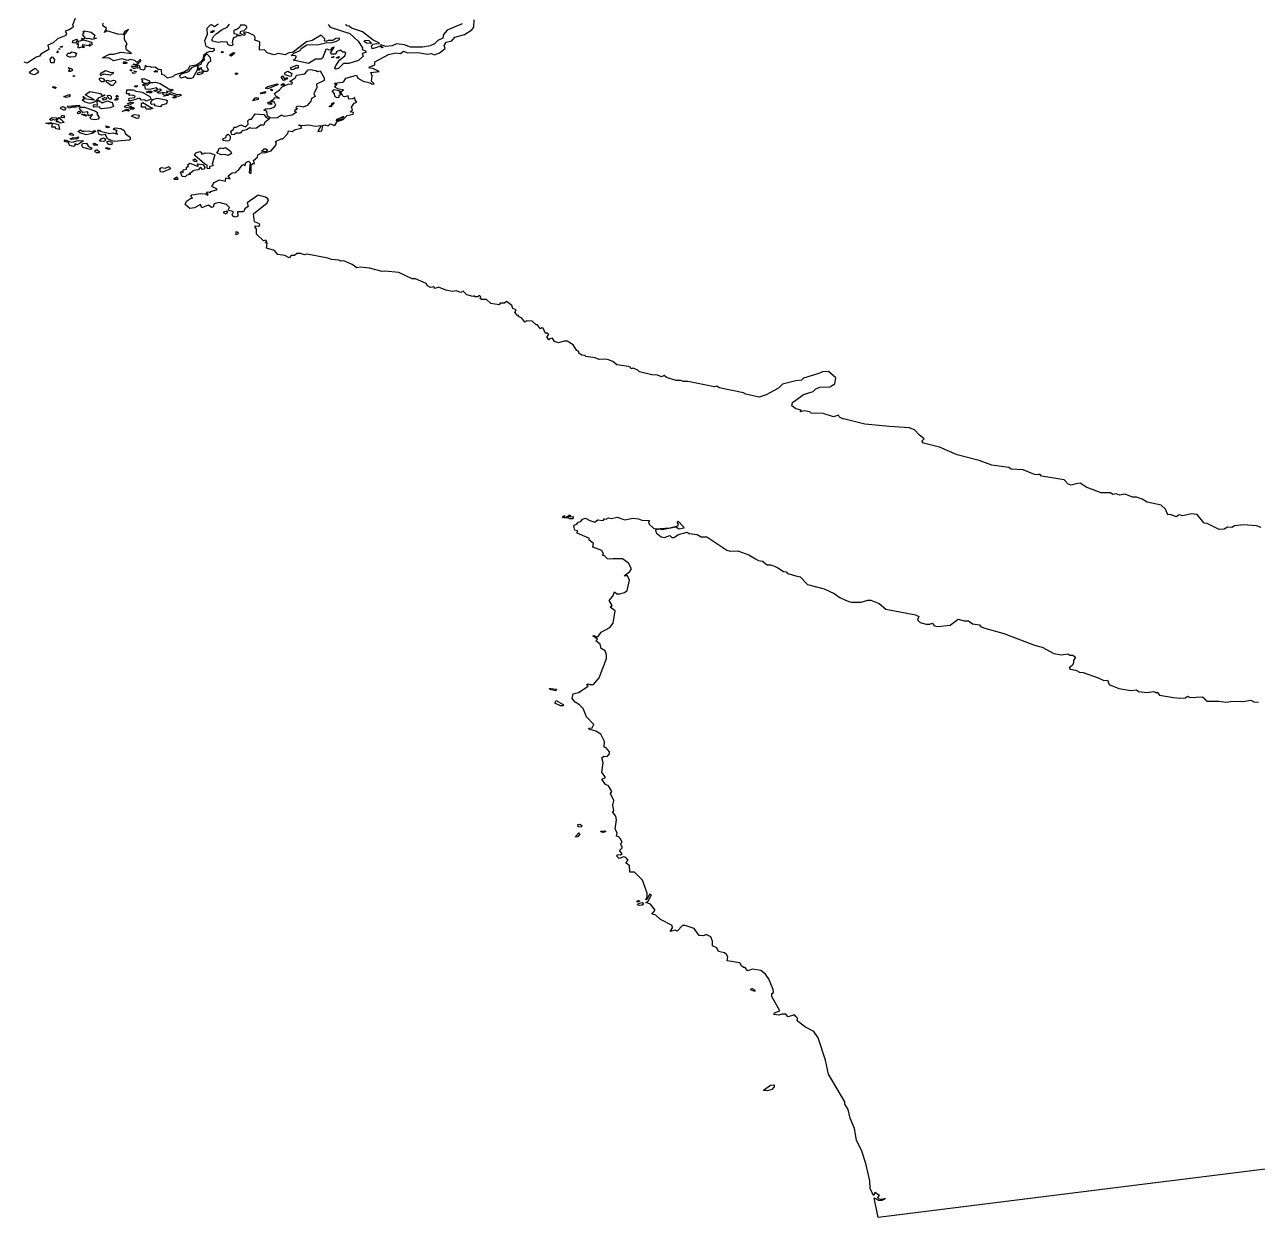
# Model space of a CAD drawing. Header units: inches. Extents: x -128.78 to -121.96, y 47.51 to 52.08.
# Drawn here: x -125.422 to -123.874, y 47.512 to 49.011 of the extents above; entities that cross this region are included whole.
import ezdxf

# ---------------------------------------------------------------- set-up
doc = ezdxf.new("R2010")
doc.units = ezdxf.units.IN
doc.header["$MEASUREMENT"] = 0
doc.layers.add('country_Clip', color=7, linetype='Continuous')

msp = doc.modelspace()

# ---------------------------------------------------------------- linework, layer by layer
at = {"layer": 'country_Clip'}
for points in [[(-125.3586, 49.0188), (-125.362, 49.0102), (-125.3605, 49.009), (-125.3616, 49.0071), (-125.366, 49.0045), (-125.371, 49.0029), (-125.3694, 48.9999), (-125.37, 48.9972), (-125.3808, 48.993), (-125.3861, 48.9879), (-125.3926, 48.985), (-125.3916, 48.9795), (-125.4018, 48.9736), (-125.4033, 48.9713), (-125.4076, 48.9701), (-125.4186, 48.9626), (-125.4225, 48.9639)], [(-125.1788, 49.0115), (-125.1833, 49.0082), (-125.1872, 49.0105), (-125.189, 49.0104), (-125.193, 49.0061), (-125.1928, 48.9986), (-125.196, 48.9907), (-125.1944, 48.9837), (-125.1877, 48.9808), (-125.1842, 48.9815), (-125.184, 48.9782), (-125.1864, 48.9767), (-125.189, 48.9773), (-125.1926, 48.9759), (-125.1974, 48.9722), (-125.1981, 48.967), (-125.2018, 48.9627), (-125.2061, 48.96), (-125.2145, 48.9586), (-125.2171, 48.9543), (-125.221, 48.9515), (-125.2335, 48.9475), (-125.2359, 48.9452), (-125.2424, 48.9438), (-125.2467, 48.9475), (-125.2498, 48.9483), (-125.2499, 48.9543), (-125.2536, 48.9547), (-125.2585, 48.9576), (-125.2621, 48.9572), (-125.2653, 48.9585), (-125.2685, 48.9577), (-125.2707, 48.9597), (-125.2713, 48.9544), (-125.2728, 48.9537), (-125.2766, 48.9546), (-125.2778, 48.9592), (-125.2813, 48.9609), (-125.2759, 48.9655), (-125.2766, 48.9674), (-125.2811, 48.9632), (-125.2837, 48.9659), (-125.2893, 48.9672), (-125.2922, 48.966), (-125.2998, 48.9678), (-125.3101, 48.9656), (-125.3165, 48.969), (-125.3232, 48.9687), (-125.3238, 48.9695), (-125.3152, 48.974), (-125.3103, 48.9736), (-125.3007, 48.9762), (-125.2878, 48.9745), (-125.2939, 48.9792), (-125.2948, 48.9837), (-125.2933, 48.9865), (-125.2965, 48.9924), (-125.2966, 48.9979), (-125.2916, 49.0048), (-125.2966, 49.0023), (-125.2978, 48.9984), (-125.3049, 48.9988), (-125.3185, 49.003), (-125.3217, 49.001), (-125.3191, 49.0066), (-125.3239, 49.0093), (-125.3233, 49.0128)], [(-123.8687, 48.379), (-123.8748, 48.3811), (-123.8909, 48.3825), (-123.9021, 48.381), (-123.9056, 48.3791), (-123.9109, 48.3792), (-123.9151, 48.377), (-123.9214, 48.3764), (-123.9368, 48.3839), (-123.9402, 48.3845), (-123.9491, 48.3953), (-123.9566, 48.3961), (-123.9671, 48.3938), (-123.9718, 48.3947), (-123.9754, 48.3923), (-123.9825, 48.3952), (-123.9862, 48.395), (-123.9889, 48.4019), (-123.9943, 48.4069), (-124.0121, 48.4109), (-124.0183, 48.4146), (-124.0253, 48.4169), (-124.0305, 48.417), (-124.0397, 48.421), (-124.0467, 48.4197), (-124.051, 48.4213), (-124.0549, 48.4206), (-124.0581, 48.4224), (-124.0698, 48.4224), (-124.0884, 48.4297), (-124.0963, 48.4345), (-124.1016, 48.4339), (-124.1076, 48.4321), (-124.1112, 48.4336), (-124.1162, 48.4389), (-124.1446, 48.4436), (-124.1467, 48.446), (-124.1493, 48.4451), (-124.1534, 48.4455), (-124.1679, 48.4513), (-124.183, 48.4524), (-124.1857, 48.4542), (-124.2072, 48.4575), (-124.2228, 48.4631), (-124.2508, 48.4704), (-124.2729, 48.4799), (-124.2929, 48.4849), (-124.295, 48.4876), (-124.292, 48.4905), (-124.2981, 48.4949), (-124.3042, 48.5017), (-124.3109, 48.5044), (-124.3358, 48.5057), (-124.3665, 48.5088), (-124.3936, 48.5156), (-124.3942, 48.5156), (-124.3985, 48.5175), (-124.3997, 48.5201), (-124.406, 48.5182), (-124.4191, 48.5221), (-124.434, 48.5228), (-124.4356, 48.5245), (-124.4427, 48.5256), (-124.4478, 48.5243), (-124.4467, 48.5265), (-124.4531, 48.5282), (-124.4533, 48.5281), (-124.4581, 48.5318), (-124.4575, 48.5359), (-124.4531, 48.5391), (-124.4436, 48.546), (-124.4314, 48.5499), (-124.428, 48.5532), (-124.423, 48.5552), (-124.4105, 48.5558), (-124.4041, 48.5594), (-124.403, 48.5671), (-124.4121, 48.575), (-124.4198, 48.5745), (-124.4242, 48.5723), (-124.4438, 48.5665), (-124.4463, 48.5642), (-124.4531, 48.5631), (-124.4699, 48.5592), (-124.4749, 48.5539), (-124.4904, 48.5455), (-124.4992, 48.5428), (-124.5161, 48.5464), (-124.5189, 48.5482), (-124.5494, 48.5543), (-124.5527, 48.5564), (-124.5554, 48.5557), (-124.5889, 48.5625), (-124.5945, 48.5624), (-124.5981, 48.5639), (-124.6035, 48.5637), (-124.6157, 48.5673), (-124.6185, 48.5698), (-124.6222, 48.5682), (-124.6271, 48.5704), (-124.6342, 48.5707), (-124.6496, 48.5747), (-124.6517, 48.5769), (-124.6575, 48.5793), (-124.66, 48.5782), (-124.6605, 48.5801), (-124.6634, 48.5814), (-124.6779, 48.5836), (-124.6831, 48.5875), (-124.6887, 48.5897), (-124.6923, 48.5906), (-124.7004, 48.5901), (-124.7054, 48.5923), (-124.7172, 48.5938), (-124.7182, 48.5951), (-124.7221, 48.5956), (-124.726, 48.5982), (-124.7259, 48.5998), (-124.7288, 48.6019), (-124.7331, 48.6087), (-124.7403, 48.613), (-124.7444, 48.6131), (-124.7512, 48.611), (-124.7564, 48.6128), (-124.7589, 48.6168), (-124.7622, 48.6162), (-124.7637, 48.6147), (-124.7662, 48.6185), (-124.7637, 48.6214), (-124.7658, 48.6236), (-124.7667, 48.6228), (-124.7681, 48.6237), (-124.7706, 48.6295), (-124.7727, 48.6299), (-124.7741, 48.6288), (-124.7778, 48.6338), (-124.7794, 48.6338), (-124.7846, 48.6381), (-124.791, 48.6388), (-124.7935, 48.6372), (-124.7974, 48.6419), (-124.8015, 48.6441), (-124.8018, 48.6458), (-124.8036, 48.6452), (-124.8047, 48.6473), (-124.8061, 48.6494), (-124.8047, 48.6526), (-124.8086, 48.6543), (-124.8099, 48.6578), (-124.8167, 48.6631), (-124.8193, 48.6608), (-124.8247, 48.6609), (-124.8261, 48.6588), (-124.8363, 48.6605), (-124.8419, 48.6657), (-124.8479, 48.6657), (-124.8496, 48.6667), (-124.849, 48.6688), (-124.8504, 48.6707), (-124.8529, 48.6687), (-124.856, 48.6688), (-124.8572, 48.6702), (-124.8591, 48.6691), (-124.8666, 48.6712), (-124.871, 48.6759), (-124.8741, 48.6742), (-124.8798, 48.6766), (-124.885, 48.6754), (-124.8929, 48.6771), (-124.9023, 48.6811), (-124.9063, 48.6794), (-124.9079, 48.6813), (-124.9122, 48.6807), (-124.9158, 48.6826), (-124.9177, 48.6858), (-124.931, 48.6914), (-124.9353, 48.6914), (-124.9519, 48.6996), (-124.9691, 48.7011), (-124.9727, 48.7006), (-124.9887, 48.705), (-125.0002, 48.7062), (-125.0048, 48.7054), (-125.0105, 48.7096), (-125.0209, 48.714), (-125.0249, 48.7137), (-125.0274, 48.7151), (-125.0365, 48.7157), (-125.0412, 48.7176), (-125.0649, 48.7221), (-125.0678, 48.7225), (-125.0706, 48.7216), (-125.0754, 48.7233), (-125.0802, 48.7232), (-125.0831, 48.7209), (-125.0872, 48.7209), (-125.0898, 48.718), (-125.095, 48.7206), (-125.1037, 48.7221), (-125.108, 48.7271), (-125.1181, 48.7301), (-125.1175, 48.7363), (-125.1199, 48.7373), (-125.1177, 48.7383), (-125.119, 48.7399), (-125.1219, 48.7392), (-125.1305, 48.7476), (-125.1306, 48.7544), (-125.133, 48.7567), (-125.132, 48.7579), (-125.128, 48.7577), (-125.1266, 48.759), (-125.1271, 48.7604), (-125.1332, 48.7633), (-125.1343, 48.7732), (-125.1174, 48.787), (-125.1156, 48.7909), (-125.1163, 48.7921), (-125.1194, 48.7943), (-125.1287, 48.7968), (-125.1423, 48.7869), (-125.1412, 48.7824), (-125.1452, 48.7794), (-125.1469, 48.7758), (-125.1544, 48.7756), (-125.1543, 48.7701), (-125.1563, 48.7693), (-125.1577, 48.7688), (-125.1604, 48.7701), (-125.1611, 48.7722), (-125.1595, 48.7758), (-125.1665, 48.7777), (-125.1648, 48.7813), (-125.1682, 48.7848), (-125.1775, 48.7876), (-125.1839, 48.7857), (-125.185, 48.7817), (-125.1869, 48.7812), (-125.1913, 48.7839), (-125.1993, 48.7808), (-125.201, 48.7849), (-125.2084, 48.7807), (-125.2143, 48.7799), (-125.2204, 48.7849), (-125.2185, 48.789), (-125.2138, 48.7926), (-125.2109, 48.793), (-125.2131, 48.7951), (-125.2121, 48.7972), (-125.2007, 48.7988), (-125.1947, 48.7981), (-125.1923, 48.7965), (-125.1915, 48.7975), (-125.1934, 48.8003), (-125.1919, 48.8009), (-125.1891, 48.8), (-125.1881, 48.8013), (-125.1814, 48.8032), (-125.1802, 48.8042), (-125.1868, 48.8077), (-125.1837, 48.8127), (-125.1771, 48.8157), (-125.1695, 48.8144), (-125.1691, 48.8186), (-125.1639, 48.8171), (-125.1661, 48.8209), (-125.1611, 48.8246), (-125.1563, 48.8251), (-125.1563, 48.8264), (-125.1532, 48.8282), (-125.1489, 48.8341), (-125.1472, 48.835), (-125.1456, 48.834), (-125.1444, 48.8346), (-125.1446, 48.8372), (-125.1407, 48.8395), (-125.1387, 48.8371), (-125.1399, 48.8249), (-125.1387, 48.8239), (-125.1373, 48.8244), (-125.1372, 48.8348), (-125.1353, 48.8365), (-125.1332, 48.836), (-125.1344, 48.8403), (-125.1296, 48.8443), (-125.1291, 48.8472), (-125.1235, 48.8503), (-125.1202, 48.8497), (-125.1122, 48.8524), (-125.1064, 48.8595), (-125.1056, 48.862), (-125.1069, 48.8641), (-125.0996, 48.8672), (-125.0977, 48.8672), (-125.0914, 48.8741), (-125.0905, 48.8776), (-125.0861, 48.8766), (-125.0822, 48.8791), (-125.0743, 48.8809), (-125.0752, 48.8836), (-125.0742, 48.8843), (-125.0649, 48.8851), (-125.0571, 48.8832), (-125.0495, 48.8841), (-125.0536, 48.8768), (-125.0488, 48.8773), (-125.0474, 48.884), (-125.0448, 48.8848), (-125.0407, 48.8836), (-125.038, 48.8862), (-125.0322, 48.884), (-125.0292, 48.8892), (-125.0219, 48.8919), (-125.0169, 48.8967), (-125.0094, 48.8985), (-125.0089, 48.9007), (-125.0131, 48.9013), (-125.01, 48.9037), (-125.0113, 48.9072), (-125.0082, 48.9121), (-125.0047, 48.9136), (-125.0069, 48.9159), (-125.007, 48.9193), (-125.01, 48.9175), (-125.0149, 48.9173), (-125.0157, 48.9214), (-125.0196, 48.92), (-125.0218, 48.9204), (-125.0249, 48.9265), (-125.0216, 48.929), (-125.0277, 48.9299), (-125.0322, 48.9323), (-125.0318, 48.9342), (-125.0292, 48.9359), (-125.0317, 48.9359), (-125.0328, 48.9374), (-125.0228, 48.9387), (-125.0208, 48.9395), (-125.0185, 48.9437), (-125.0049, 48.9472), (-125.0034, 48.9435), (-124.9966, 48.9398), (-124.9881, 48.9378), (-124.9853, 48.936), (-124.9831, 48.9367), (-124.9863, 48.9397), (-124.9855, 48.9464), (-124.987, 48.9507), (-124.9768, 48.9521), (-124.9844, 48.9559), (-124.9888, 48.956), (-124.989, 48.9574), (-124.982, 48.9603), (-124.9822, 48.9643), (-124.9648, 48.9732), (-124.9556, 48.9754), (-124.9499, 48.9748), (-124.9462, 48.9774), (-124.9406, 48.9756), (-124.9279, 48.9757), (-124.916, 48.9736), (-124.9107, 48.9748), (-124.9073, 48.973), (-124.9008, 48.9755), (-124.8936, 48.981), (-124.8948, 48.9848), (-124.8923, 48.9887), (-124.8853, 48.9907), (-124.8814, 48.9951), (-124.8694, 48.9986), (-124.8601, 49.0044), (-124.8577, 49.0077), (-124.8572, 49.0171)], [(-125.0408, 49.0111), (-125.0383, 49.0077), (-125.0134, 48.9997), (-125.003, 48.9901), (-124.9976, 48.9818), (-124.9978, 48.9796), (-124.9938, 48.9778), (-124.9933, 48.9761), (-124.9978, 48.9745), (-124.9969, 48.9713), (-125.0024, 48.9658), (-125.0147, 48.9622), (-125.0214, 48.9619), (-125.0271, 48.9563), (-125.0305, 48.9548), (-125.0328, 48.9561), (-125.0308, 48.9601), (-125.0266, 48.9662), (-125.0198, 48.9718), (-125.0185, 48.9749), (-125.0192, 48.9763), (-125.0224, 48.9763), (-125.0252, 48.979), (-125.0307, 48.9769), (-125.0302, 48.9751), (-125.0317, 48.9739), (-125.0366, 48.9737), (-125.0378, 48.9752), (-125.0331, 48.9827), (-125.0366, 48.9814), (-125.0376, 48.9784), (-125.042, 48.9801), (-125.0435, 48.9798), (-125.0477, 48.9689), (-125.0499, 48.9677), (-125.0565, 48.9675), (-125.0655, 48.962), (-125.0848, 48.9663), (-125.082, 48.9679), (-125.0805, 48.9708), (-125.0831, 48.972), (-125.087, 48.9717), (-125.084, 48.9752), (-125.0757, 48.9784), (-125.0744, 48.9809), (-125.0674, 48.9856), (-125.0526, 48.9858), (-125.0423, 48.9884), (-125.037, 48.9881), (-125.0301, 48.9903), (-125.0266, 48.9923), (-125.0263, 48.9939), (-125.031, 48.9934), (-125.035, 48.9908), (-125.0408, 48.991), (-125.0436, 48.9898), (-125.0455, 48.9907), (-125.0449, 48.9931), (-125.0496, 48.9977), (-125.0606, 48.9909), (-125.0679, 48.9894), (-125.0845, 48.9763), (-125.091, 48.9751), (-125.0947, 48.9729), (-125.1029, 48.9746), (-125.1089, 48.973), (-125.1175, 48.9756), (-125.1208, 48.9792), (-125.127, 48.9789), (-125.1266, 48.9893), (-125.1328, 48.9914), (-125.1322, 48.9948), (-125.1335, 48.9971), (-125.1407, 49.0007), (-125.145, 49.0013), (-125.1471, 49.001), (-125.1444, 48.999), (-125.1461, 48.9971), (-125.1514, 48.9997), (-125.1502, 49.0029), (-125.1462, 49.0037), (-125.143, 49.0067), (-125.1428, 49.0077), (-125.1436, 49.0093), (-125.1454, 49.0103), (-125.1507, 49.0103), (-125.1525, 49.0068), (-125.1563, 49.0045), (-125.1573, 49.0045), (-125.1593, 49.0034), (-125.1593, 48.9999), (-125.1563, 48.9992), (-125.1563, 48.9989), (-125.15, 48.9968), (-125.1563, 48.9964), (-125.1571, 48.9951), (-125.1592, 48.9946), (-125.1603, 48.9927), (-125.1612, 48.988), (-125.1602, 48.9855), (-125.1625, 48.9842), (-125.1661, 48.9854), (-125.1677, 48.9888), (-125.1738, 48.9895), (-125.179, 48.9885), (-125.1857, 48.9902), (-125.1866, 48.9918), (-125.1846, 48.9961), (-125.1812, 48.9993), (-125.1738, 49.005), (-125.1677, 49.0077), (-125.1645, 49.0117)], [(-124.8722, 49.0119), (-124.8914, 49.004), (-124.8958, 48.9984), (-124.8965, 48.9937), (-124.9029, 48.991), (-124.9072, 48.9869), (-124.9126, 48.9844), (-124.922, 48.9825), (-124.9373, 48.9825), (-124.9446, 48.9857), (-124.9547, 48.9866), (-124.9604, 48.9843), (-124.9682, 48.9833), (-124.9745, 48.9854), (-124.9757, 48.9835), (-124.9853, 48.9806), (-124.9861, 48.9839), (-124.9843, 48.9865), (-124.9796, 48.9874), (-124.9765, 48.9866), (-124.9768, 48.9881), (-124.9843, 48.9914), (-124.9975, 49.0017), (-125.0113, 49.0064), (-125.0144, 49.009), (-125.0178, 49.0095), (-125.0182, 49.0117)], [(-125.3557, 48.9918), (-125.358, 48.9878), (-125.3618, 48.9881), (-125.3608, 48.9908), (-125.3562, 48.9925), (-125.3557, 48.9918)], [(-125.338, 48.9887), (-125.3373, 48.9861), (-125.3406, 48.9862), (-125.3414, 48.9844), (-125.3495, 48.9855), (-125.3469, 48.9826), (-125.3492, 48.9818), (-125.3483, 48.9836), (-125.3531, 48.9816), (-125.3549, 48.9818), (-125.3542, 48.9857), (-125.3564, 48.9865), (-125.3541, 48.9879), (-125.355, 48.9896), (-125.3479, 48.992), (-125.338, 48.9887)], [(-125.3471, 48.9931), (-125.3505, 48.9921), (-125.3494, 48.9939), (-125.3471, 48.9931)], [(-125.3318, 48.9939), (-125.3366, 48.9922), (-125.3411, 48.9936), (-125.3432, 48.9932), (-125.3456, 48.9937), (-125.3493, 48.9984), (-125.3472, 49.0004), (-125.3487, 49.0018), (-125.347, 49.0031), (-125.3382, 49.0015), (-125.3338, 48.9977), (-125.3352, 48.9945), (-125.3318, 48.9939)], [(-125.1859, 49.0012), (-125.1876, 49.001), (-125.1883, 49.0016), (-125.185, 49.0034), (-125.1834, 49.0031), (-125.1859, 49.0012)], [(-124.9862, 48.9878), (-124.9874, 48.9871), (-124.9924, 48.9876), (-124.9955, 48.9898), (-124.9946, 48.9913), (-124.9894, 48.9911), (-124.9862, 48.9878)], [(-125.3796, 48.9769), (-125.3812, 48.9753), (-125.3808, 48.9778), (-125.3796, 48.9769)], [(-125.3778, 48.9801), (-125.3787, 48.9797), (-125.3791, 48.9806), (-125.3781, 48.9809), (-125.3778, 48.9801)], [(-125.3753, 48.9827), (-125.3769, 48.9825), (-125.3768, 48.9836), (-125.3749, 48.9839), (-125.3742, 48.9837), (-125.3753, 48.9827)], [(-125.3583, 48.9706), (-125.3644, 48.9699), (-125.3657, 48.9701), (-125.3675, 48.9707), (-125.3688, 48.972), (-125.369, 48.9727), (-125.3678, 48.975), (-125.3647, 48.9751), (-125.3625, 48.9769), (-125.3587, 48.976), (-125.3568, 48.9746), (-125.3583, 48.9706)], [(-125.3387, 48.9843), (-125.3397, 48.9839), (-125.3407, 48.9844), (-125.3391, 48.9852), (-125.3387, 48.9843)], [(-125.1933, 48.9586), (-125.1914, 48.9542), (-125.1919, 48.9528), (-125.1931, 48.9519), (-125.1969, 48.9519), (-125.1997, 48.9547), (-125.1997, 48.9567), (-125.2019, 48.9561), (-125.2028, 48.9531), (-125.2036, 48.9539), (-125.2039, 48.9597), (-125.1997, 48.9617), (-125.1992, 48.9642), (-125.1961, 48.9669), (-125.1964, 48.9706), (-125.1939, 48.9733), (-125.1928, 48.9739), (-125.1922, 48.9733), (-125.1889, 48.9694), (-125.1886, 48.9644), (-125.1908, 48.9633), (-125.1933, 48.9586)], [(-125.1722, 48.9763), (-125.1744, 48.9755), (-125.1751, 48.9765), (-125.1741, 48.9772), (-125.1722, 48.9763)], [(-125.1578, 48.9751), (-125.1625, 48.9713), (-125.1645, 48.9726), (-125.1605, 48.9755), (-125.1593, 48.9761), (-125.1578, 48.9751)], [(-124.9716, 48.9822), (-124.9733, 48.9817), (-124.9744, 48.9828), (-124.9735, 48.9834), (-124.9716, 48.9822)], [(-125.3857, 48.9631), (-125.3882, 48.963), (-125.3892, 48.9633), (-125.3897, 48.9675), (-125.3874, 48.9704), (-125.3845, 48.967), (-125.3849, 48.9642), (-125.3857, 48.9631)], [(-125.2933, 48.9631), (-125.2947, 48.962), (-125.2982, 48.9621), (-125.2963, 48.9644), (-125.2933, 48.9631)], [(-125.281, 48.9595), (-125.2793, 48.9561), (-125.281, 48.9567), (-125.284, 48.9557), (-125.2851, 48.9558), (-125.2866, 48.9567), (-125.2877, 48.9591), (-125.2833, 48.9585), (-125.281, 48.9595)], [(-125.2822, 48.9604), (-125.283, 48.9598), (-125.2857, 48.9608), (-125.2846, 48.9616), (-125.2838, 48.9613), (-125.2822, 48.9604)], [(-125.2087, 48.9477), (-125.2106, 48.9441), (-125.2128, 48.9433), (-125.2174, 48.9431), (-125.2204, 48.9452), (-125.2254, 48.9438), (-125.2273, 48.9459), (-125.2247, 48.9489), (-125.2157, 48.9519), (-125.2117, 48.9572), (-125.206, 48.9594), (-125.2047, 48.9578), (-125.2051, 48.9536), (-125.2087, 48.9477)], [(-125.084, 48.9544), (-125.087, 48.9543), (-125.0877, 48.9569), (-125.0799, 48.96), (-125.0785, 48.9596), (-125.0784, 48.9564), (-125.0816, 48.9563), (-125.084, 48.9544)], [(-125.0331, 48.9705), (-125.0343, 48.9695), (-125.0365, 48.9695), (-125.035, 48.9706), (-125.0335, 48.971), (-125.0331, 48.9705)], [(-125.0266, 48.97), (-125.0278, 48.9689), (-125.0305, 48.9691), (-125.0274, 48.9707), (-125.0266, 48.97)], [(-125.4069, 48.9489), (-125.4105, 48.9479), (-125.4145, 48.9496), (-125.4157, 48.9517), (-125.4089, 48.956), (-125.404, 48.9516), (-125.4069, 48.9489)], [(-125.3642, 48.9519), (-125.366, 48.9519), (-125.3667, 48.953), (-125.3651, 48.9542), (-125.3667, 48.9571), (-125.3632, 48.9554), (-125.3619, 48.9534), (-125.3642, 48.9519)], [(-125.3589, 48.9461), (-125.3603, 48.9458), (-125.3612, 48.9464), (-125.3592, 48.9467), (-125.3589, 48.9461)], [(-125.3217, 48.941), (-125.3227, 48.9392), (-125.3256, 48.9392), (-125.3281, 48.9415), (-125.328, 48.9431), (-125.3265, 48.9439), (-125.3234, 48.9434), (-125.3217, 48.941)], [(-125.3204, 48.9532), (-125.3131, 48.9506), (-125.3103, 48.9513), (-125.3114, 48.949), (-125.3143, 48.9473), (-125.3225, 48.9485), (-125.3261, 48.9471), (-125.3271, 48.9479), (-125.3254, 48.9502), (-125.3204, 48.9532)], [(-125.2884, 48.9547), (-125.2872, 48.9523), (-125.2893, 48.9532), (-125.2884, 48.9547)], [(-125.2831, 48.9501), (-125.2861, 48.9495), (-125.2864, 48.9509), (-125.2831, 48.9501)], [(-125.2844, 48.953), (-125.2816, 48.9518), (-125.2841, 48.9518), (-125.2844, 48.953)], [(-125.2649, 48.9388), (-125.2681, 48.9368), (-125.2714, 48.937), (-125.2748, 48.9391), (-125.2735, 48.9408), (-125.2753, 48.9427), (-125.2723, 48.9432), (-125.2649, 48.9404), (-125.2649, 48.9388)], [(-125.2553, 48.9527), (-125.2555, 48.9513), (-125.2597, 48.9517), (-125.2571, 48.9532), (-125.2553, 48.9527)], [(-125.1994, 48.9489), (-125.2036, 48.9478), (-125.2053, 48.9483), (-125.2039, 48.9508), (-125.1986, 48.9519), (-125.1978, 48.9503), (-125.1994, 48.9489)], [(-125.154, 48.9494), (-125.1563, 48.9481), (-125.1579, 48.9487), (-125.1563, 48.9503), (-125.154, 48.9494)], [(-125.056, 48.9534), (-125.0539, 48.952), (-125.0508, 48.953), (-125.0456, 48.9441), (-125.0456, 48.9407), (-125.0553, 48.936), (-125.0548, 48.9315), (-125.0585, 48.9245), (-125.0571, 48.9204), (-125.0618, 48.9179), (-125.0623, 48.9148), (-125.0666, 48.9097), (-125.0672, 48.9091), (-125.0722, 48.9072), (-125.0776, 48.9084), (-125.0804, 48.9076), (-125.0813, 48.9067), (-125.079, 48.9053), (-125.0833, 48.9027), (-125.0806, 48.9011), (-125.0857, 48.897), (-125.0957, 48.8954), (-125.0992, 48.897), (-125.1042, 48.8937), (-125.1093, 48.8932), (-125.1136, 48.8938), (-125.117, 48.896), (-125.1179, 48.9022), (-125.1216, 48.9036), (-125.1186, 48.9056), (-125.1145, 48.9052), (-125.1086, 48.9074), (-125.1063, 48.9095), (-125.1085, 48.9138), (-125.1123, 48.9139), (-125.113, 48.9149), (-125.1086, 48.9177), (-125.1079, 48.9195), (-125.1017, 48.9185), (-125.1064, 48.9212), (-125.1083, 48.9245), (-125.1018, 48.9289), (-125.0984, 48.9329), (-125.0909, 48.9363), (-125.0858, 48.9367), (-125.0856, 48.938), (-125.0887, 48.9395), (-125.0822, 48.9441), (-125.0806, 48.947), (-125.0799, 48.9474), (-125.0702, 48.949), (-125.0657, 48.9541), (-125.0631, 48.9545), (-125.056, 48.9534)], [(-125.0949, 48.9417), (-125.095, 48.9406), (-125.0973, 48.941), (-125.0996, 48.9454), (-125.0979, 48.9465), (-125.0949, 48.9417)], [(-125.0872, 48.9463), (-125.0886, 48.9459), (-125.0947, 48.9478), (-125.0953, 48.9485), (-125.0952, 48.9504), (-125.0912, 48.9524), (-125.0865, 48.9494), (-125.0872, 48.9463)], [(-125.0918, 48.943), (-125.0933, 48.9421), (-125.0941, 48.9432), (-125.0932, 48.9443), (-125.0918, 48.943)], [(-125.3824, 48.932), (-125.3837, 48.9308), (-125.3868, 48.9322), (-125.3854, 48.9333), (-125.3824, 48.932)], [(-125.3187, 48.9412), (-125.314, 48.9398), (-125.3103, 48.9411), (-125.3082, 48.9407), (-125.3075, 48.9387), (-125.3097, 48.9359), (-125.3108, 48.9343), (-125.3134, 48.9346), (-125.319, 48.9385), (-125.32, 48.9403), (-125.3187, 48.9412)], [(-125.2742, 48.926), (-125.2646, 48.9207), (-125.2629, 48.9172), (-125.2693, 48.9147), (-125.2711, 48.9165), (-125.275, 48.9159), (-125.2773, 48.9185), (-125.2884, 48.9151), (-125.291, 48.9152), (-125.2907, 48.9183), (-125.2837, 48.9193), (-125.2832, 48.921), (-125.2866, 48.9224), (-125.2905, 48.9217), (-125.2902, 48.924), (-125.2938, 48.9239), (-125.2937, 48.929), (-125.2858, 48.9291), (-125.2824, 48.9271), (-125.2742, 48.926)], [(-125.2798, 48.9338), (-125.2818, 48.9322), (-125.284, 48.9337), (-125.2829, 48.9342), (-125.2798, 48.9338)], [(-125.2517, 48.9369), (-125.2388, 48.929), (-125.2372, 48.9298), (-125.2354, 48.9284), (-125.239, 48.927), (-125.2436, 48.9271), (-125.242, 48.926), (-125.2439, 48.9246), (-125.2483, 48.9256), (-125.2526, 48.9242), (-125.2553, 48.9257), (-125.2502, 48.9288), (-125.2518, 48.9298), (-125.2545, 48.9292), (-125.2565, 48.9314), (-125.2648, 48.9295), (-125.2703, 48.9297), (-125.2707, 48.9336), (-125.2731, 48.9346), (-125.2733, 48.9356), (-125.2719, 48.9361), (-125.2677, 48.935), (-125.2638, 48.9382), (-125.2604, 48.9383), (-125.2574, 48.9385), (-125.2517, 48.9369)], [(-125.2626, 48.9254), (-125.2654, 48.925), (-125.2683, 48.9257), (-125.2688, 48.9266), (-125.2662, 48.9274), (-125.2632, 48.9271), (-125.2621, 48.9267), (-125.2626, 48.9254)], [(-125.2555, 48.9281), (-125.257, 48.9267), (-125.2596, 48.9278), (-125.2573, 48.9289), (-125.2555, 48.9281)], [(-125.1058, 48.9344), (-125.1163, 48.9304), (-125.1194, 48.9311), (-125.1165, 48.933), (-125.1042, 48.9366), (-125.1036, 48.9356), (-125.1058, 48.9344)], [(-125.1101, 48.9287), (-125.1115, 48.9278), (-125.1135, 48.9292), (-125.1119, 48.9299), (-125.1101, 48.9287)], [(-125.0964, 48.935), (-125.1002, 48.9347), (-125.0976, 48.9368), (-125.0957, 48.936), (-125.0964, 48.935)], [(-125.0271, 48.9192), (-125.0293, 48.9189), (-125.032, 48.9203), (-125.0328, 48.924), (-125.0356, 48.9277), (-125.0333, 48.9294), (-125.0256, 48.9278), (-125.0268, 48.9262), (-125.0246, 48.9229), (-125.0274, 48.9218), (-125.0271, 48.9192)], [(-125.3662, 48.9201), (-125.3698, 48.9195), (-125.3727, 48.9207), (-125.3655, 48.9233), (-125.3646, 48.9221), (-125.3662, 48.9201)], [(-125.3265, 48.9244), (-125.3253, 48.9224), (-125.3214, 48.9226), (-125.3218, 48.9217), (-125.3297, 48.9183), (-125.3316, 48.9156), (-125.3336, 48.914), (-125.3401, 48.9117), (-125.3461, 48.9133), (-125.3496, 48.916), (-125.347, 48.9182), (-125.3341, 48.9164), (-125.3458, 48.9225), (-125.3401, 48.9268), (-125.3265, 48.9244)], [(-125.3459, 48.9191), (-125.3478, 48.919), (-125.3489, 48.9197), (-125.3478, 48.9205), (-125.3459, 48.9191)], [(-125.3291, 48.9158), (-125.3244, 48.9127), (-125.3177, 48.9152), (-125.312, 48.9131), (-125.3103, 48.9082), (-125.3145, 48.9064), (-125.3249, 48.9049), (-125.3271, 48.9054), (-125.3278, 48.9078), (-125.3345, 48.9074), (-125.3358, 48.9091), (-125.3349, 48.9101), (-125.3341, 48.9107), (-125.3306, 48.9098), (-125.3309, 48.9139), (-125.3291, 48.9158)], [(-125.3194, 48.9168), (-125.3228, 48.9159), (-125.3243, 48.9181), (-125.3214, 48.9194), (-125.3185, 48.9191), (-125.3194, 48.9168)], [(-125.3131, 48.9206), (-125.3132, 48.9172), (-125.3151, 48.9172), (-125.317, 48.9195), (-125.3182, 48.9219), (-125.315, 48.9222), (-125.3131, 48.9206)], [(-125.3059, 48.9164), (-125.3081, 48.9155), (-125.3086, 48.9164), (-125.3077, 48.917), (-125.3063, 48.919), (-125.3045, 48.9187), (-125.3059, 48.9164)], [(-125.304, 48.9205), (-125.306, 48.9202), (-125.3068, 48.9208), (-125.3061, 48.9223), (-125.304, 48.9205)], [(-125.2853, 48.9125), (-125.2893, 48.9105), (-125.292, 48.9109), (-125.2926, 48.9118), (-125.2882, 48.9136), (-125.2853, 48.9125)], [(-125.261, 48.9057), (-125.2638, 48.9045), (-125.2694, 48.9046), (-125.2695, 48.907), (-125.275, 48.9071), (-125.2753, 48.912), (-125.2736, 48.9129), (-125.2658, 48.9085), (-125.261, 48.9057)], [(-125.2437, 48.9115), (-125.25, 48.9097), (-125.2514, 48.9078), (-125.2586, 48.9088), (-125.2585, 48.9111), (-125.262, 48.9106), (-125.2633, 48.912), (-125.2633, 48.9136), (-125.261, 48.9167), (-125.2553, 48.9183), (-125.2442, 48.9164), (-125.2428, 48.9154), (-125.2437, 48.9115)], [(-125.2474, 48.9242), (-125.2473, 48.9233), (-125.2488, 48.9234), (-125.2493, 48.9239), (-125.2474, 48.9242)], [(-125.2415, 48.9217), (-125.2476, 48.9211), (-125.2431, 48.9234), (-125.2412, 48.9227), (-125.2415, 48.9217)], [(-125.2374, 48.9257), (-125.2305, 48.9233), (-125.226, 48.9236), (-125.2255, 48.9219), (-125.2293, 48.9208), (-125.2306, 48.9209), (-125.2401, 48.9235), (-125.2404, 48.9246), (-125.2374, 48.9257)], [(-125.2322, 48.9189), (-125.2355, 48.9186), (-125.2357, 48.9193), (-125.2335, 48.9206), (-125.2315, 48.9198), (-125.2322, 48.9189)], [(-125.1288, 48.917), (-125.1354, 48.9152), (-125.1323, 48.9188), (-125.1288, 48.9191), (-125.1288, 48.917)], [(-125.1197, 48.9249), (-125.1255, 48.9238), (-125.1247, 48.9254), (-125.1196, 48.9268), (-125.1197, 48.9249)], [(-125.1143, 48.9137), (-125.1111, 48.9108), (-125.1156, 48.9109), (-125.1164, 48.9129), (-125.1143, 48.9137)], [(-125.0337, 48.9118), (-125.036, 48.9099), (-125.0361, 48.9116), (-125.0337, 48.913), (-125.0337, 48.9118)], [(-125.3703, 48.9058), (-125.372, 48.903), (-125.3771, 48.9054), (-125.3761, 48.9073), (-125.3736, 48.9082), (-125.3703, 48.9058)], [(-125.3721, 48.8963), (-125.3722, 48.8939), (-125.3763, 48.8942), (-125.3749, 48.8971), (-125.3721, 48.8963)], [(-125.3528, 48.908), (-125.357, 48.907), (-125.3628, 48.9072), (-125.3655, 48.906), (-125.3686, 48.9076), (-125.3678, 48.9084), (-125.353, 48.9095), (-125.3528, 48.908)], [(-125.3532, 48.8991), (-125.3549, 48.8989), (-125.3558, 48.9001), (-125.3555, 48.9007), (-125.354, 48.9021), (-125.3528, 48.9019), (-125.352, 48.9005), (-125.3532, 48.8991)], [(-125.3329, 48.9023), (-125.3303, 48.9006), (-125.3313, 48.8988), (-125.3285, 48.8941), (-125.3286, 48.8933), (-125.3296, 48.8923), (-125.3313, 48.8916), (-125.3337, 48.8913), (-125.3387, 48.8923), (-125.3394, 48.8928), (-125.3395, 48.8937), (-125.3369, 48.8981), (-125.3422, 48.8961), (-125.3424, 48.9012), (-125.3488, 48.9007), (-125.353, 48.9055), (-125.3519, 48.9071), (-125.3468, 48.907), (-125.3395, 48.9045), (-125.3329, 48.9023)], [(-125.3447, 48.8974), (-125.3447, 48.896), (-125.3494, 48.8975), (-125.3503, 48.899), (-125.3447, 48.8974)], [(-125.2903, 48.9031), (-125.2913, 48.9022), (-125.2941, 48.9029), (-125.2993, 48.9019), (-125.294, 48.9046), (-125.2918, 48.9043), (-125.2903, 48.9031)], [(-125.2879, 48.9074), (-125.2911, 48.906), (-125.2963, 48.9073), (-125.2962, 48.9084), (-125.2932, 48.9096), (-125.288, 48.9081), (-125.2879, 48.9074)], [(-125.2844, 48.9054), (-125.2861, 48.9042), (-125.2893, 48.9047), (-125.2866, 48.9074), (-125.2849, 48.9063), (-125.2844, 48.9054)], [(-125.2789, 48.8932), (-125.2804, 48.893), (-125.2875, 48.8955), (-125.2868, 48.8969), (-125.2842, 48.8979), (-125.2782, 48.897), (-125.2789, 48.8932)], [(-125.1206, 48.8874), (-125.1217, 48.8846), (-125.1256, 48.8847), (-125.1307, 48.881), (-125.1361, 48.8804), (-125.1392, 48.8812), (-125.1432, 48.8787), (-125.1485, 48.8774), (-125.1514, 48.8746), (-125.1563, 48.8747), (-125.1582, 48.8728), (-125.1616, 48.8726), (-125.1629, 48.8772), (-125.1597, 48.8794), (-125.1588, 48.8821), (-125.1563, 48.882), (-125.1563, 48.8822), (-125.1503, 48.8848), (-125.1444, 48.8824), (-125.1413, 48.8859), (-125.1415, 48.8902), (-125.1395, 48.8922), (-125.137, 48.8923), (-125.1322, 48.8987), (-125.1213, 48.898), (-125.1184, 48.8941), (-125.1143, 48.8924), (-125.1206, 48.8874)], [(-125.036, 48.9081), (-125.0382, 48.9075), (-125.0394, 48.9082), (-125.0371, 48.9096), (-125.036, 48.9081)], [(-125.3884, 48.8868), (-125.391, 48.8857), (-125.3955, 48.8871), (-125.389, 48.8878), (-125.3884, 48.8868)], [(-125.3821, 48.8937), (-125.3816, 48.8918), (-125.3845, 48.8908), (-125.3867, 48.8919), (-125.3875, 48.8908), (-125.3887, 48.8905), (-125.3906, 48.8917), (-125.3873, 48.8943), (-125.3821, 48.8937)], [(-125.3794, 48.8853), (-125.3781, 48.8793), (-125.3827, 48.8799), (-125.383, 48.8819), (-125.3879, 48.8821), (-125.3869, 48.8863), (-125.386, 48.887), (-125.3794, 48.8853)], [(-125.3762, 48.8917), (-125.3723, 48.8881), (-125.3773, 48.8871), (-125.38, 48.8888), (-125.3822, 48.8886), (-125.3791, 48.894), (-125.3762, 48.8917)], [(-125.2951, 48.8738), (-125.2895, 48.8693), (-125.2894, 48.8672), (-125.2894, 48.8664), (-125.2909, 48.8657), (-125.3095, 48.8639), (-125.3177, 48.8672), (-125.3202, 48.873), (-125.325, 48.8719), (-125.3288, 48.8732), (-125.3301, 48.8781), (-125.3281, 48.8785), (-125.3269, 48.8772), (-125.3151, 48.8742), (-125.3111, 48.8749), (-125.3053, 48.8734), (-125.3071, 48.8757), (-125.3058, 48.878), (-125.3104, 48.8793), (-125.31, 48.8804), (-125.3081, 48.8811), (-125.3012, 48.8803), (-125.2968, 48.8777), (-125.2951, 48.8738)], [(-125.3153, 48.8821), (-125.3182, 48.8813), (-125.3201, 48.8824), (-125.3193, 48.8837), (-125.3153, 48.8821)], [(-125.0758, 48.8842), (-125.0778, 48.8842), (-125.0769, 48.8852), (-125.0758, 48.8847), (-125.0758, 48.8842)], [(-125.0238, 48.8923), (-125.0305, 48.8901), (-125.0293, 48.8922), (-125.0208, 48.8959), (-125.0238, 48.8923)], [(-125.3661, 48.8639), (-125.3621, 48.8633), (-125.3548, 48.8653), (-125.3482, 48.8648), (-125.3541, 48.8607), (-125.3564, 48.8599), (-125.3585, 48.8613), (-125.3592, 48.8598), (-125.3589, 48.8585), (-125.3605, 48.8577), (-125.3653, 48.8589), (-125.3672, 48.8628), (-125.3724, 48.8642), (-125.371, 48.8662), (-125.3661, 48.8639)], [(-125.3619, 48.874), (-125.3605, 48.8714), (-125.3657, 48.8723), (-125.3648, 48.8744), (-125.3634, 48.8746), (-125.3619, 48.874)], [(-125.3541, 48.8693), (-125.3551, 48.8672), (-125.3631, 48.8665), (-125.365, 48.8669), (-125.3649, 48.8672), (-125.3608, 48.8691), (-125.3578, 48.8687), (-125.3553, 48.8699), (-125.3541, 48.8693)], [(-125.3519, 48.8787), (-125.349, 48.8766), (-125.3476, 48.8774), (-125.3402, 48.8772), (-125.3368, 48.8761), (-125.3345, 48.8777), (-125.3324, 48.8771), (-125.3372, 48.8739), (-125.3447, 48.8723), (-125.3527, 48.8749), (-125.355, 48.8765), (-125.3519, 48.8787)], [(-125.3227, 48.8686), (-125.3208, 48.8672), (-125.3202, 48.8672), (-125.3213, 48.8644), (-125.3231, 48.864), (-125.3278, 48.8646), (-125.3257, 48.8672), (-125.3227, 48.8686)], [(-125.165, 48.865), (-125.1674, 48.8645), (-125.1725, 48.8653), (-125.1732, 48.8672), (-125.1694, 48.869), (-125.1683, 48.8722), (-125.1661, 48.8734), (-125.1639, 48.8709), (-125.1638, 48.8672), (-125.165, 48.865)], [(-125.3377, 48.8545), (-125.3391, 48.8541), (-125.3487, 48.8566), (-125.3501, 48.8591), (-125.3491, 48.8615), (-125.3441, 48.8621), (-125.3417, 48.8576), (-125.339, 48.8564), (-125.3377, 48.8545)], [(-125.3343, 48.8621), (-125.3301, 48.8593), (-125.335, 48.8595), (-125.3359, 48.8613), (-125.3343, 48.8621)], [(-125.3284, 48.85), (-125.3315, 48.8498), (-125.333, 48.8505), (-125.3337, 48.8525), (-125.3322, 48.8535), (-125.331, 48.8535), (-125.3279, 48.8511), (-125.3284, 48.85)], [(-125.315, 48.8552), (-125.3158, 48.8541), (-125.32, 48.8551), (-125.3192, 48.8566), (-125.3163, 48.8558), (-125.315, 48.8552)], [(-125.3123, 48.8603), (-125.3161, 48.8602), (-125.3183, 48.8629), (-125.3186, 48.8636), (-125.3158, 48.865), (-125.312, 48.863), (-125.3123, 48.8603)], [(-125.1997, 48.8484), (-125.1981, 48.8484), (-125.1951, 48.8498), (-125.1885, 48.8495), (-125.1829, 48.8474), (-125.1862, 48.8356), (-125.1852, 48.8336), (-125.1898, 48.8326), (-125.1898, 48.8297), (-125.1922, 48.83), (-125.1927, 48.8307), (-125.1925, 48.8342), (-125.1962, 48.836), (-125.2082, 48.8463), (-125.2086, 48.847), (-125.2071, 48.8496), (-125.2017, 48.8514), (-125.1992, 48.8504), (-125.2004, 48.8492), (-125.1997, 48.8484)], [(-125.1698, 48.8565), (-125.1633, 48.852), (-125.1619, 48.849), (-125.1665, 48.8465), (-125.1705, 48.8476), (-125.1751, 48.8473), (-125.1805, 48.8499), (-125.179, 48.8519), (-125.178, 48.8549), (-125.1749, 48.856), (-125.1724, 48.8552), (-125.1698, 48.8565)], [(-125.1185, 48.8516), (-125.121, 48.8511), (-125.1245, 48.8521), (-125.121, 48.8547), (-125.119, 48.8548), (-125.1167, 48.8535), (-125.1185, 48.8516)], [(-125.2143, 48.8369), (-125.2049, 48.8332), (-125.2036, 48.8338), (-125.2053, 48.8353), (-125.2044, 48.8358), (-125.1981, 48.8353), (-125.1958, 48.8317), (-125.1965, 48.8293), (-125.1985, 48.8288), (-125.2009, 48.8319), (-125.2041, 48.8285), (-125.2096, 48.8275), (-125.213, 48.8246), (-125.2157, 48.824), (-125.2135, 48.8229), (-125.2184, 48.8218), (-125.2203, 48.8196), (-125.2242, 48.8202), (-125.2261, 48.8255), (-125.2249, 48.8264), (-125.223, 48.8251), (-125.223, 48.8285), (-125.2186, 48.8291), (-125.2186, 48.8314), (-125.2163, 48.8333), (-125.2175, 48.8347), (-125.2143, 48.8369)], [(-125.2054, 48.8396), (-125.2065, 48.8386), (-125.2087, 48.8388), (-125.2098, 48.8396), (-125.2101, 48.8412), (-125.2083, 48.8422), (-125.2054, 48.8396)], [(-125.2406, 48.8325), (-125.2387, 48.8297), (-125.2466, 48.8263), (-125.2483, 48.8257), (-125.2512, 48.826), (-125.2521, 48.8302), (-125.25, 48.8314), (-125.2453, 48.8305), (-125.2406, 48.8325)], [(-125.2296, 48.8165), (-125.2343, 48.8163), (-125.2344, 48.8173), (-125.2306, 48.8196), (-125.2296, 48.8165)], [(-125.1673, 48.7756), (-125.1686, 48.7728), (-125.172, 48.7742), (-125.1707, 48.7759), (-125.1693, 48.7766), (-125.1677, 48.7764), (-125.1673, 48.7756)], [(-125.1544, 48.7472), (-125.1563, 48.7469), (-125.1563, 48.7508), (-125.1543, 48.7502), (-125.1538, 48.7489), (-125.1544, 48.7472)], [(-124.7443, 48.3918), (-124.7456, 48.3911), (-124.7469, 48.392), (-124.7437, 48.394), (-124.7443, 48.3918)], [(-124.7367, 48.3944), (-124.7369, 48.3925), (-124.7331, 48.3928), (-124.7333, 48.39), (-124.7378, 48.3897), (-124.7392, 48.3922), (-124.7397, 48.3906), (-124.7439, 48.3911), (-124.7397, 48.3933), (-124.7375, 48.3931), (-124.7389, 48.3944), (-124.7367, 48.3944)], [(-122.8922, 47.6943), (-124.3499, 47.5121), (-124.3549, 47.5367), (-124.3493, 47.5335), (-124.3448, 47.5335), (-124.3405, 47.5359), (-124.3455, 47.5346), (-124.3494, 47.5353), (-124.3503, 47.5371), (-124.3483, 47.5395), (-124.3539, 47.5433), (-124.3555, 47.5396), (-124.3576, 47.5427), (-124.3598, 47.5485), (-124.3604, 47.558), (-124.3652, 47.5799), (-124.3703, 47.5951), (-124.3769, 47.609), (-124.3797, 47.6237), (-124.3852, 47.6367), (-124.3877, 47.6475), (-124.3917, 47.6544), (-124.3918, 47.6571), (-124.4124, 47.6922), (-124.416, 47.7098), (-124.4253, 47.7376), (-124.4308, 47.7457), (-124.4413, 47.7509), (-124.4515, 47.7589), (-124.4513, 47.7623), (-124.4531, 47.7645), (-124.455, 47.7665), (-124.4628, 47.7642), (-124.4659, 47.7673), (-124.4703, 47.7674), (-124.4747, 47.766), (-124.4805, 47.7668), (-124.481, 47.7675), (-124.4802, 47.7689), (-124.4732, 47.7718), (-124.4833, 47.7898), (-124.4834, 47.7934), (-124.4813, 47.7948), (-124.4818, 47.7984), (-124.4875, 47.8125), (-124.488, 47.8125), (-124.4914, 47.8177), (-124.4973, 47.8225), (-124.5077, 47.8239), (-124.5139, 47.8218), (-124.5171, 47.826), (-124.5192, 47.8259), (-124.5217, 47.828), (-124.5237, 47.832), (-124.5396, 47.8343), (-124.5388, 47.8395), (-124.5402, 47.8423), (-124.5427, 47.8443), (-124.5506, 47.846), (-124.5525, 47.8509), (-124.558, 47.8531), (-124.558, 47.8592), (-124.56, 47.8648), (-124.566, 47.8674), (-124.5693, 47.8658), (-124.5745, 47.8662), (-124.5808, 47.8749), (-124.5922, 47.879), (-124.5958, 47.8788), (-124.6025, 47.8716), (-124.605, 47.873), (-124.6111, 47.8712), (-124.6082, 47.8761), (-124.6086, 47.879), (-124.6233, 47.8865), (-124.6292, 47.892), (-124.6343, 47.8929), (-124.6298, 47.8983), (-124.636, 47.9055), (-124.6418, 47.9078), (-124.6389, 47.9096), (-124.6345, 47.9172), (-124.6369, 47.9182), (-124.6399, 47.9119), (-124.6418, 47.9111), (-124.6398, 47.915), (-124.6398, 47.9193), (-124.646, 47.936), (-124.6558, 47.9459), (-124.6616, 47.946), (-124.6622, 47.9539), (-124.6669, 47.9574), (-124.6639, 47.9609), (-124.6666, 47.9645), (-124.6692, 47.9653), (-124.6751, 47.9632), (-124.6783, 47.9659), (-124.6774, 47.9679), (-124.6734, 47.9678), (-124.6716, 47.9689), (-124.6749, 47.973), (-124.6714, 47.9764), (-124.6713, 47.9777), (-124.6733, 47.9815), (-124.6715, 47.9837), (-124.6741, 47.9883), (-124.6742, 47.9883), (-124.6749, 47.9896), (-124.6758, 47.9903), (-124.6787, 47.9912), (-124.6775, 47.9954), (-124.6802, 47.9999), (-124.6784, 48.0117), (-124.6792, 48.0163), (-124.6835, 48.0216), (-124.6818, 48.0229), (-124.6832, 48.0299), (-124.6818, 48.036), (-124.6862, 48.0448), (-124.6845, 48.0474), (-124.6885, 48.0544), (-124.6925, 48.056), (-124.697, 48.0628), (-124.6925, 48.0649), (-124.697, 48.0715), (-124.6952, 48.0832), (-124.6968, 48.0897), (-124.6943, 48.0915), (-124.6902, 48.0911), (-124.6874, 48.0945), (-124.6874, 48.0971), (-124.6917, 48.1022), (-124.6942, 48.1028), (-124.6935, 48.1099), (-124.6984, 48.1191), (-124.7043, 48.1231), (-124.7132, 48.1255), (-124.7124, 48.1268), (-124.7092, 48.1271), (-124.7072, 48.1313), (-124.7162, 48.1411), (-124.7205, 48.1514), (-124.7249, 48.1562), (-124.7305, 48.1593), (-124.7342, 48.1641), (-124.7344, 48.1641), (-124.7329, 48.1698), (-124.7262, 48.1717), (-124.7143, 48.1796), (-124.7157, 48.1818), (-124.7144, 48.1827), (-124.712, 48.1817), (-124.7074, 48.1819), (-124.7004, 48.1899), (-124.6909, 48.2145), (-124.6909, 48.2191), (-124.6928, 48.2239), (-124.6978, 48.2271), (-124.699, 48.2323), (-124.7043, 48.2366), (-124.7024, 48.2388), (-124.7082, 48.2428), (-124.7071, 48.2434), (-124.7032, 48.2416), (-124.7015, 48.242), (-124.6977, 48.2475), (-124.6867, 48.2533), (-124.6827, 48.2588), (-124.6802, 48.2741), (-124.6864, 48.279), (-124.6839, 48.2811), (-124.6878, 48.2873), (-124.6831, 48.2929), (-124.6812, 48.298), (-124.6782, 48.2956), (-124.6742, 48.2958), (-124.6686, 48.2972), (-124.6653, 48.3), (-124.6621, 48.313), (-124.6649, 48.3181), (-124.6689, 48.3183), (-124.6616, 48.3236), (-124.6597, 48.3269), (-124.6633, 48.3343), (-124.6708, 48.3398), (-124.6713, 48.3398), (-124.6713, 48.3398), (-124.683, 48.3398), (-124.6865, 48.3394), (-124.6897, 48.3398), (-124.6938, 48.3432), (-124.6963, 48.3437), (-124.6948, 48.3455), (-124.6969, 48.35), (-124.7084, 48.3544), (-124.7075, 48.359), (-124.7131, 48.3634), (-124.7123, 48.365), (-124.728, 48.372), (-124.7276, 48.3746), (-124.7307, 48.3756), (-124.7321, 48.3806), (-124.7309, 48.3824), (-124.7284, 48.3831), (-124.7265, 48.3858), (-124.7233, 48.3866), (-124.7214, 48.3896), (-124.7176, 48.3909), (-124.7122, 48.3877), (-124.7057, 48.3857), (-124.7023, 48.3887), (-124.6951, 48.3876), (-124.694, 48.3897), (-124.6913, 48.3893), (-124.6887, 48.391), (-124.6849, 48.3904), (-124.6778, 48.392)], [(-124.6778, 48.392), (-124.668, 48.3885), (-124.6578, 48.3908), (-124.6508, 48.3899), (-124.6467, 48.3881), (-124.6371, 48.3878), (-124.6385, 48.3856), (-124.6375, 48.383), (-124.6319, 48.378), (-124.6295, 48.3773), (-124.6115, 48.3784), (-124.6016, 48.3809), (-124.6005, 48.3832), (-124.6024, 48.3858), (-124.601, 48.3871), (-124.5942, 48.3799), (-124.5941, 48.378), (-124.5999, 48.377), (-124.604, 48.3793), (-124.621, 48.3762), (-124.6224, 48.377), (-124.6297, 48.3762), (-124.6287, 48.3721), (-124.6223, 48.3673), (-124.6182, 48.3663), (-124.6116, 48.3691), (-124.6089, 48.3665), (-124.6066, 48.3665), (-124.6007, 48.3703), (-124.5897, 48.3731), (-124.5871, 48.3715), (-124.5771, 48.37), (-124.5722, 48.3671), (-124.565, 48.3674), (-124.5399, 48.3505), (-124.5358, 48.3494), (-124.526, 48.3497), (-124.5122, 48.3446), (-124.5038, 48.3398), (-124.5, 48.3375), (-124.4952, 48.3366), (-124.4892, 48.3322), (-124.4852, 48.332), (-124.4802, 48.3303), (-124.4759, 48.3284), (-124.4688, 48.3238), (-124.4655, 48.3231), (-124.4639, 48.3213), (-124.4531, 48.3181), (-124.4478, 48.3168), (-124.4388, 48.3075), (-124.4176, 48.3021), (-124.4053, 48.296), (-124.3981, 48.291), (-124.3907, 48.2875), (-124.3855, 48.2855), (-124.3834, 48.285), (-124.3713, 48.2852), (-124.3629, 48.2876), (-124.3589, 48.2875), (-124.3487, 48.2834), (-124.3404, 48.2763), (-124.3031, 48.2693), (-124.2987, 48.2672), (-124.3003, 48.2631), (-124.297, 48.2597), (-124.2894, 48.2577), (-124.2851, 48.2575), (-124.2821, 48.2587), (-124.2792, 48.2553), (-124.2753, 48.2546), (-124.2595, 48.2561), (-124.2492, 48.2637), (-124.2417, 48.2618), (-124.2366, 48.2619), (-124.2313, 48.258), (-124.2227, 48.2565), (-124.2213, 48.2546), (-124.216, 48.2524), (-124.1921, 48.2456), (-124.1536, 48.231), (-124.1439, 48.2288), (-124.129, 48.2205), (-124.1196, 48.2191), (-124.1118, 48.2204), (-124.109, 48.2186), (-124.1052, 48.2185), (-124.1021, 48.216), (-124.1047, 48.2118), (-124.1043, 48.2086), (-124.106, 48.2054), (-124.1101, 48.2028), (-124.1087, 48.2009), (-124.1016, 48.1998), (-124.1016, 48.1995), (-124.0969, 48.1972), (-124.0923, 48.1967), (-124.0737, 48.1902), (-124.0663, 48.1866), (-124.062, 48.1871), (-124.0597, 48.1817), (-124.0474, 48.1768), (-124.0325, 48.1742), (-124.0253, 48.1751), (-124.0227, 48.1729), (-124.0126, 48.1717), (-124.0037, 48.1727), (-124.0001, 48.1713), (-123.9993, 48.1721), (-123.9964, 48.1684), (-123.979, 48.1652), (-123.9711, 48.1644), (-123.9638, 48.1651), (-123.9615, 48.1671), (-123.9579, 48.1655), (-123.9429, 48.166), (-123.9396, 48.1641), (-123.9398, 48.1635), (-123.9365, 48.1607), (-123.922, 48.1609), (-123.9133, 48.1594), (-123.9034, 48.1606), (-123.8916, 48.1602), (-123.8816, 48.1618), (-123.878, 48.1601), (-123.8721, 48.1593)], [(-124.7539, 48.1758), (-124.7547, 48.1736), (-124.7622, 48.1753), (-124.7625, 48.1765), (-124.7612, 48.1768), (-124.7539, 48.1758)], [(-124.7456, 48.155), (-124.7489, 48.1547), (-124.7558, 48.1581), (-124.7542, 48.1617), (-124.7456, 48.1564), (-124.7456, 48.155)], [(-124.7222, 48.0046), (-124.7229, 48.0023), (-124.7268, 48.0029), (-124.7272, 48.0058), (-124.7244, 48.0062), (-124.7222, 48.0046)], [(-124.7272, 47.9903), (-124.7294, 47.9897), (-124.73, 47.9906), (-124.7258, 47.9953), (-124.7247, 47.9939), (-124.7272, 47.9903)], [(-124.6919, 47.9969), (-124.6947, 47.9958), (-124.6978, 47.9961), (-124.6983, 47.9972), (-124.6933, 47.9978), (-124.6919, 47.9969)], [(-124.6494, 47.9096), (-124.6527, 47.9082), (-124.6524, 47.9099), (-124.6508, 47.9103), (-124.6494, 47.9096)], [(-124.6462, 47.9044), (-124.6496, 47.9038), (-124.652, 47.9047), (-124.6514, 47.9066), (-124.6462, 47.9076), (-124.6448, 47.9057), (-124.6462, 47.9044)]]:
    msp.add_lwpolyline(points, dxfattribs=at)
for points in [[(-124.5042, 47.7964), (-124.5056, 47.7964), (-124.5092, 47.7975), (-124.5097, 47.7994), (-124.5083, 47.7997), (-124.505, 47.7978)], [(-124.4835, 47.6729), (-124.4887, 47.6711), (-124.4935, 47.6715), (-124.4939, 47.6721), (-124.4853, 47.6783), (-124.4806, 47.6785), (-124.4806, 47.676)]]:
    msp.add_lwpolyline(points, close=True, dxfattribs=at)

doc.saveas('drawing.dxf')
